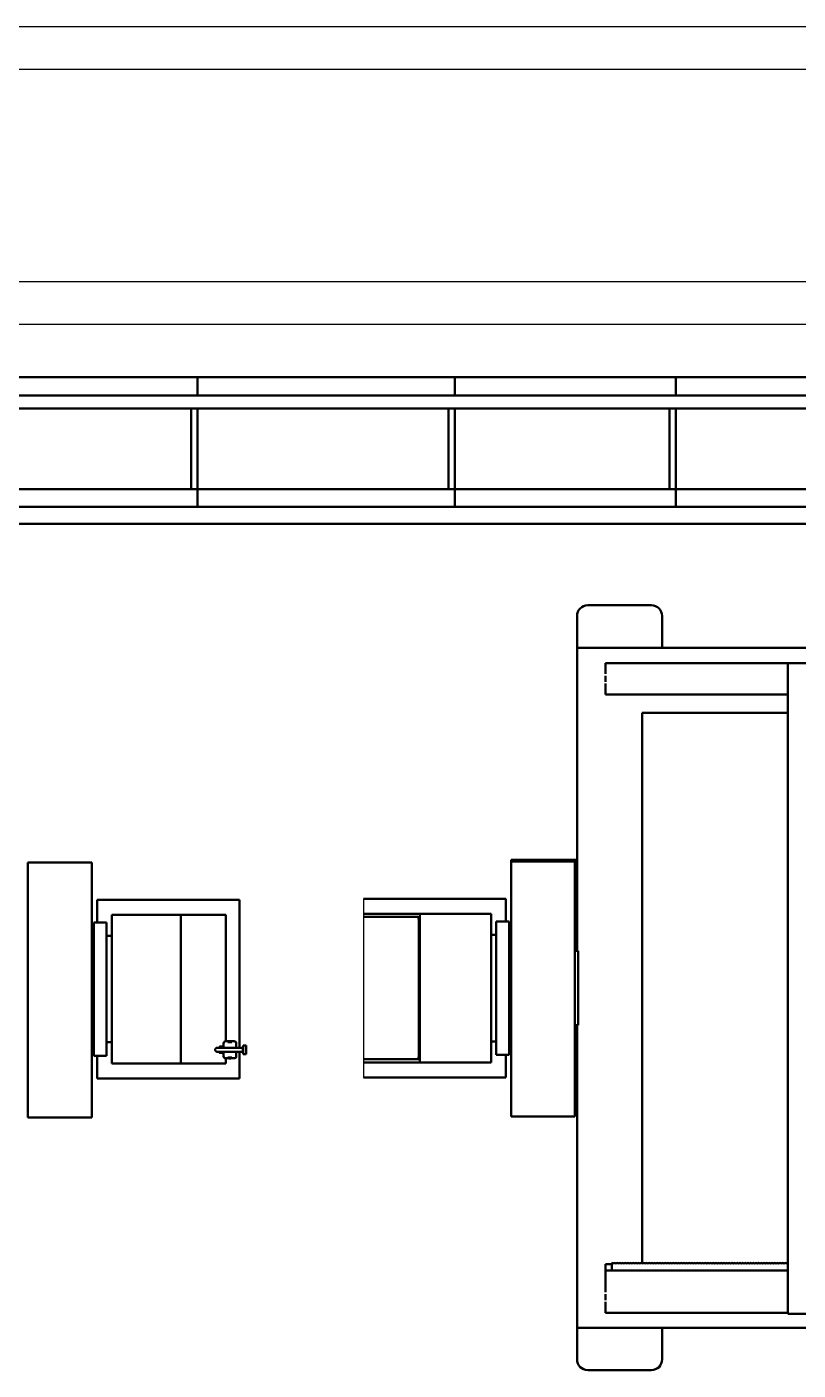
# Model space of a CAD drawing. Header units: millimetres. Extents: x 11 to 67028, y -2 to 23998.
# Drawn here: x 41204 to 44833, y 11227 to 17549 of the extents above; entities that cross this region are included whole.
import ezdxf

# ---------------------------------------------------------------- set-up
doc = ezdxf.new("R2010")
doc.units = ezdxf.units.MM

msp = doc.modelspace()

# ---------------------------------------------------------------- linework, layer by layer
at = {"color": 4}
for p, q in [((62700.7, 17548.9), (36326.2, 17548.9)), ((62700.7, 17348.9), (36326.2, 17348.9)), ((62700.7, 16348.9), (36326.2, 16348.9)), ((62700.7, 16148.9), (36326.2, 16148.9))]:
    msp.add_line(p, q, dxfattribs=at)
at = {"color": 7, "linetype": 'Continuous', "lineweight": 50}
for p, q in [((49392.9, 15899.5), (35702.3, 15899.5)), ((42007.3, 15899.5), (42007.3, 15814.5)), ((43217.9, 15900.3), (43217.9, 15815.3)), ((44257.9, 15899.5), (44257.9, 15814.5)), ((35702.3, 15814.5), (49392.9, 15814.5)), ((35702.3, 15753.5), (49392.9, 15753.5)), ((41977.3, 15373.5), (41977.3, 15753.5)), ((42007.3, 15753.5), (42007.3, 15373.5)), ((43187.9, 15374.3), (43187.9, 15754.3)), ((43217.9, 15754.3), (43217.9, 15374.3)), ((44227.9, 15373.5), (44227.9, 15753.5)), ((44257.9, 15753.5), (44257.9, 15373.5)), ((49392.9, 15372.5), (35702.3, 15372.5)), ((42007.3, 15290.5), (42007.3, 15372.5)), ((43217.9, 15291.3), (43217.9, 15373.3)), ((44257.9, 15290.5), (44257.9, 15372.5)), ((35702.3, 15290.5), (49392.9, 15290.5)), ((49392.9, 15209.3), (35702.3, 15209.3))]:
    msp.add_line(p, q, dxfattribs=at)
at = {"color": 5, "linetype": 'Continuous', "lineweight": 50}
for p, q in [((44143.1, 14826.9), (43843.1, 14826.9)), ((43793.1, 14776.9), (43793.1, 14626.9)), ((44193.1, 14626.9), (44193.1, 14776.9)), ((45582.3, 14626.9), (43793.1, 14626.9)), ((43793.1, 14626.5), (43793.1, 14620.4)), ((43793.1, 13199.9), (43793.1, 14620.4)), ((43927.1, 14503.6), (43927.1, 14553.5)), ((43927.1, 14553.5), (45582.3, 14553.5)), ((44783.9, 11491.5), (44783.9, 14553.5)), ((43927.1, 14495.3), (43927.1, 14466.5)), ((43927.1, 14406.1), (43927.1, 14458.4)), ((44783.9, 14406.1), (43927.1, 14406.1)), ((44099.1, 14320.4), (44783.9, 14320.4)), ((44099.1, 11735.1), (44099.1, 14320.4)), ((41209.5, 13615.8), (41209.5, 12415.8)), ((41209.5, 13615.8), (41509.5, 13615.8)), ((41509.5, 13615.8), (41509.5, 12415.8)), ((43483.1, 12420.4), (43483.1, 13629.4)), ((43783.1, 13629.4), (43483.1, 13629.4)), ((43783.1, 13620.3), (43483.1, 13620.3)), ((43783.1, 12420.4), (43783.1, 13629.4)), ((43783.1, 13629), (43793.1, 13629)), ((43783.1, 13626.7), (43793.1, 13626.7)), ((41534.5, 13440.3), (42204.5, 13440.3)), ((41534.5, 13334.8), (41534.5, 13440.3)), ((42204.5, 13440.3), (42204.5, 12744)), ((42788.1, 13444.9), (43458.1, 13444.9)), ((43458.1, 13444.9), (43458.1, 13339.4)), ((41603.5, 13370.3), (41603.5, 12670.3)), ((41603.5, 13370.3), (42139.9, 13370.3)), ((41928.5, 13370.3), (41928.5, 12670.3)), ((42139.9, 13370.3), (42139.9, 12774.6)), ((42788.1, 13374.9), (43389.1, 13374.9)), ((42788.1, 13359.9), (43043.4, 13359.9)), ((43047.8, 13344.9), (43047.8, 12704.9)), ((43049.7, 13344.9), (43049.7, 12704.9)), ((43052.7, 13374.9), (43052.7, 12674.9)), ((43389.1, 12674.9), (43389.1, 13374.9)), ((41509.5, 13321.3), (41519.5, 13321.3)), ((41579.5, 13334), (41519.5, 13334)), ((41519.5, 13333.3), (41519.5, 12706.6)), ((41579.5, 13334), (41579.5, 12706.6)), ((43473.1, 13338.6), (43413.1, 13338.6)), ((43413.1, 12711.2), (43413.1, 13337.9)), ((43473.1, 12711.2), (43473.1, 13337.9)), ((43473.1, 13325.9), (43483.1, 13325.9)), ((41579.5, 13270.8), (41603.5, 13270.8)), ((43389.1, 13275.4), (43413.1, 13275.4)), ((43783.1, 13199.9), (43798.1, 13199.9)), ((43798.1, 12849.9), (43798.1, 13199.9)), ((43798.1, 12849.9), (43783.1, 12849.9)), ((43793.1, 11277), (43793.1, 12849.9)), ((42139.7, 12774.6), (42154.7, 12774.6)), ((42154.7, 12775.6), (42164.7, 12775.6)), ((42154.7, 12765.9), (42154.7, 12775.6)), ((42164.7, 12775.6), (42164.7, 12765.9)), ((42164.7, 12774.6), (42179.7, 12774.6)), ((43413.1, 12774.4), (43389.1, 12774.4)), ((41519.5, 12719.3), (41509.5, 12719.3)), ((41603.5, 12769.8), (41579.5, 12769.8)), ((42108.9, 12725.3), (42102.6, 12725.3)), ((42112.7, 12749.6), (42127.7, 12749.6)), ((42127.7, 12719.6), (42112.7, 12719.6)), ((42119.7, 12744), (42220.3, 12744)), ((42220.3, 12725.3), (42119.7, 12725.3)), ((42127.7, 12749.6), (42127.7, 12744)), ((42127.7, 12725.3), (42127.7, 12719.6)), ((42129.7, 12744), (42129.7, 12764.6)), ((42129.7, 12725.3), (42129.7, 12704.6)), ((42189.7, 12764.6), (42189.7, 12744)), ((42189.7, 12725.3), (42189.7, 12704.6)), ((42204.5, 12725.3), (42204.5, 12600.3)), ((42220.3, 12744), (42220.3, 12725.3)), ((42222.3, 12714.6), (42222.3, 12754.6)), ((42222.3, 12754.6), (42236.8, 12754.6)), ((42236.8, 12714.6), (42222.3, 12714.6)), ((42236.8, 12754.6), (42236.8, 12714.6)), ((43413.1, 12711.2), (43473.1, 12711.2)), ((43458.1, 12710.4), (43458.1, 12604.9)), ((43483.1, 12723.9), (43473.1, 12723.9)), ((41519.5, 12706.6), (41579.5, 12706.6)), ((41534.5, 12600.3), (41534.5, 12705.8)), ((41603.5, 12670.3), (42139.9, 12670.3)), ((42154.7, 12694.6), (42139.7, 12694.6)), ((42139.9, 12694.6), (42139.9, 12670.3)), ((42154.7, 12693.6), (42154.7, 12703.4)), ((42164.7, 12693.6), (42154.7, 12693.6)), ((42164.7, 12703.4), (42164.7, 12693.6)), ((42179.7, 12694.6), (42164.7, 12694.6)), ((43043.4, 12689.9), (42788.1, 12689.9)), ((43389.1, 12674.9), (42788.1, 12674.9)), ((42204.5, 12600.3), (41534.5, 12600.3)), ((43458.1, 12604.9), (42788.1, 12604.9)), ((41209.5, 12415.8), (41509.5, 12415.8)), ((43783.1, 12420.4), (43483.1, 12420.4)), ((43783.1, 12426.7), (43793.1, 12426.7)), ((43927.1, 11696.1), (43927.1, 11726.1)), ((43957.6, 11726.1), (43927.1, 11726.1)), ((43956.3, 11696.1), (43927.1, 11696.1)), ((43927.1, 11593.6), (43927.1, 11696)), ((43956.3, 11696), (43927.1, 11696)), ((43956.3, 11695.9), (43956.3, 11725.9)), ((43956.3, 11695.9), (44783.9, 11695.9)), ((43957.6, 11725.9), (43960.9, 11734.9)), ((43964.3, 11734.9), (43967.5, 11725.9)), ((43970.2, 11725.9), (43973.5, 11734.9)), ((43976.8, 11734.9), (43980.1, 11725.9)), ((43982.8, 11725.9), (43986, 11734.9)), ((43989.4, 11734.9), (43992.7, 11725.9)), ((43995.3, 11725.9), (43998.6, 11734.9)), ((44002, 11734.9), (44005.2, 11725.9)), ((44007.9, 11725.9), (44011.2, 11734.9)), ((44014.5, 11734.9), (44017.8, 11725.9)), ((44020.4, 11725.9), (44023.7, 11734.9)), ((44027.1, 11734.9), (44030.4, 11725.9)), ((44033, 11725.9), (44036.3, 11734.9)), ((44039.7, 11734.9), (44042.9, 11725.9)), ((44045.6, 11725.9), (44048.9, 11734.9)), ((44052.2, 11734.9), (44055.5, 11725.9)), ((44058.1, 11725.9), (44061.4, 11734.9)), ((44064.8, 11734.9), (44068.1, 11725.9)), ((44070.7, 11725.9), (44074, 11734.9)), ((44077.4, 11734.9), (44080.6, 11725.9)), ((44083.3, 11725.9), (44086.6, 11734.9)), ((44089.9, 11734.9), (44093.2, 11725.9)), ((44095.8, 11725.9), (44099.1, 11734.9)), ((44102.5, 11734.9), (44105.8, 11725.9)), ((44108.4, 11725.9), (44111.7, 11734.9)), ((44115.1, 11734.9), (44118.3, 11725.9)), ((44121, 11725.9), (44124.3, 11734.9)), ((44127.6, 11734.9), (44130.9, 11725.9)), ((44133.5, 11725.9), (44136.8, 11734.9)), ((44140.2, 11734.9), (44143.5, 11725.9)), ((44146.1, 11725.9), (44149.4, 11734.9)), ((44152.8, 11734.9), (44156, 11725.9)), ((44158.7, 11725.9), (44162, 11734.9)), ((44165.3, 11734.9), (44168.6, 11725.9)), ((44171.2, 11725.9), (44174.5, 11734.9)), ((44177.9, 11734.9), (44181.2, 11725.9)), ((44183.8, 11725.9), (44187.1, 11734.9)), ((44190.5, 11734.9), (44193.7, 11725.9)), ((44196.4, 11725.9), (44199.6, 11734.9)), ((44203, 11734.9), (44206.3, 11725.9)), ((44208.9, 11725.9), (44212.2, 11734.9)), ((44215.6, 11734.9), (44218.9, 11725.9)), ((44221.5, 11725.9), (44224.8, 11734.9)), ((44228.2, 11734.9), (44231.4, 11725.9)), ((44234.1, 11725.9), (44237.3, 11734.9)), ((44240.7, 11734.9), (44244, 11725.9)), ((44246.6, 11725.9), (44249.9, 11734.9)), ((44253.3, 11734.9), (44256.6, 11725.9)), ((44259.2, 11725.9), (44262.5, 11734.9)), ((44265.9, 11734.9), (44269.1, 11725.9)), ((44271.8, 11725.9), (44275, 11734.9)), ((44278.4, 11734.9), (44281.7, 11725.9)), ((44284.3, 11725.9), (44287.6, 11734.9)), ((44291, 11734.9), (44294.3, 11725.9)), ((44296.9, 11725.9), (44300.2, 11734.9)), ((44303.5, 11734.9), (44306.8, 11725.9)), ((44309.5, 11725.9), (44312.7, 11734.9)), ((44316.1, 11734.9), (44319.4, 11725.9)), ((44322, 11725.9), (44325.3, 11734.9)), ((44328.7, 11734.9), (44332, 11725.9)), ((44334.6, 11725.9), (44337.9, 11734.9)), ((44341.2, 11734.9), (44344.5, 11725.9)), ((44347.2, 11725.9), (44350.4, 11734.9)), ((44353.8, 11734.9), (44357.1, 11725.9)), ((44359.7, 11725.9), (44363, 11734.9)), ((44366.4, 11734.9), (44369.7, 11725.9)), ((44372.3, 11725.9), (44375.6, 11734.9)), ((44378.9, 11734.9), (44382.2, 11725.9)), ((44384.9, 11725.9), (44388.1, 11734.9)), ((44391.5, 11734.9), (44394.8, 11725.9)), ((44397.4, 11725.9), (44400.7, 11734.9)), ((44404.1, 11734.9), (44407.4, 11725.9)), ((44410, 11725.9), (44413.3, 11734.9)), ((44416.6, 11734.9), (44419.9, 11725.9)), ((44422.6, 11725.9), (44425.8, 11734.9)), ((44429.2, 11734.9), (44432.5, 11725.9)), ((44435.1, 11725.9), (44438.4, 11734.9)), ((44441.8, 11734.9), (44445.1, 11725.9)), ((44447.7, 11725.9), (44451, 11734.9)), ((44454.3, 11734.9), (44457.6, 11725.9)), ((44460.3, 11725.9), (44463.5, 11734.9)), ((44466.9, 11734.9), (44470.2, 11725.9)), ((44472.8, 11725.9), (44476.1, 11734.9)), ((44479.5, 11734.9), (44482.7, 11725.9)), ((44485.4, 11725.9), (44488.7, 11734.9)), ((44492, 11734.9), (44495.3, 11725.9)), ((44498, 11725.9), (44501.2, 11734.9)), ((44504.6, 11734.9), (44507.9, 11725.9)), ((44510.5, 11725.9), (44513.8, 11734.9)), ((44517.2, 11734.9), (44520.4, 11725.9)), ((44523.1, 11725.9), (44526.4, 11734.9)), ((44529.7, 11734.9), (44533, 11725.9)), ((44535.7, 11725.9), (44538.9, 11734.9)), ((44542.3, 11734.9), (44545.6, 11725.9)), ((44548.2, 11725.9), (44551.5, 11734.9)), ((44554.9, 11734.9), (44558.1, 11725.9)), ((44560.8, 11725.9), (44564.1, 11734.9)), ((44567.4, 11734.9), (44570.7, 11725.9)), ((44573.4, 11725.9), (44576.6, 11734.9)), ((44580, 11734.9), (44583.3, 11725.9)), ((44585.9, 11725.9), (44589.2, 11734.9)), ((44592.6, 11734.9), (44595.8, 11725.9)), ((44598.5, 11725.9), (44601.8, 11734.9)), ((44605.1, 11734.9), (44608.4, 11725.9)), ((44611.1, 11725.9), (44614.3, 11734.9)), ((44617.7, 11734.9), (44621, 11725.9)), ((44623.6, 11725.9), (44626.9, 11734.9)), ((44630.3, 11734.9), (44633.5, 11725.9)), ((44636.2, 11725.9), (44639.5, 11734.9)), ((44642.8, 11734.9), (44646.1, 11725.9)), ((44648.7, 11725.9), (44652, 11734.9)), ((44655.4, 11734.9), (44658.7, 11725.9)), ((44661.3, 11725.9), (44664.6, 11734.9)), ((44668, 11734.9), (44671.2, 11725.9)), ((44673.9, 11725.9), (44677.2, 11734.9)), ((44680.5, 11734.9), (44683.8, 11725.9)), ((44686.4, 11725.9), (44689.7, 11734.9)), ((44693.1, 11734.9), (44696.4, 11725.9)), ((44699, 11725.9), (44702.3, 11734.9)), ((44705.7, 11734.9), (44708.9, 11725.9)), ((44711.6, 11725.9), (44714.9, 11734.9)), ((44718.2, 11734.9), (44721.5, 11725.9)), ((44724.1, 11725.9), (44727.4, 11734.9)), ((44730.8, 11734.9), (44734.1, 11725.9)), ((44736.7, 11725.9), (44740, 11734.9)), ((44743.4, 11734.9), (44746.6, 11725.9)), ((44749.3, 11725.9), (44752.6, 11734.9)), ((44755.9, 11734.9), (44759.2, 11725.9)), ((44761.8, 11725.9), (44765.1, 11734.9)), ((44768.5, 11734.9), (44771.8, 11725.9)), ((44774.4, 11725.9), (44777.7, 11734.9)), ((44781.1, 11734.9), (44783.9, 11727.1)), ((43927.1, 11585.3), (43927.1, 11556.5)), ((43927.1, 11496.1), (43927.1, 11548.5)), ((44783.9, 11496.1), (43927.1, 11496.1)), ((44783.9, 11491.5), (45047.9, 11491.5)), ((48187.1, 11426.4), (43793.1, 11426.4)), ((44193.1, 11426.4), (44193.1, 11277)), ((44143.1, 11227), (43843.1, 11227))]:
    msp.add_line(p, q, dxfattribs=at)
at = {"color": 5}
msp.add_line((42788.1, 13444.9), (42788.1, 12604.9), dxfattribs=at)
at = {"color": 5, "linetype": 'Continuous', "lineweight": 50, "flags": 128}
for points in [[(43043.4, 13359.9), (43044.1, 13359.7), (43044.8, 13359.1), (43045.4, 13358.2), (43046, 13357), (43046.5, 13355.5), (43047, 13353.7), (43047.3, 13351.7), (43047.6, 13349.5), (43047.8, 13347.2), (43047.8, 13344.9)], [(43049.7, 13344.9), (43049.7, 13347.2), (43049.5, 13349.5), (43049.3, 13351.7), (43048.9, 13353.7), (43048.4, 13355.5), (43047.9, 13357), (43047.3, 13358.2), (43046.7, 13359.1), (43046, 13359.7), (43045.3, 13359.9)], [(43047.8, 12704.9), (43047.8, 12702.5), (43047.6, 12700.2), (43047.3, 12698.1), (43047, 12696.1), (43046.5, 12694.3), (43046, 12692.7), (43045.4, 12691.5), (43044.8, 12690.6), (43044.1, 12690.1), (43043.4, 12689.9)], [(43045.3, 12689.9), (43046, 12690.1), (43046.7, 12690.6), (43047.3, 12691.5), (43047.9, 12692.7), (43048.4, 12694.3), (43048.9, 12696.1), (43049.3, 12698.1), (43049.5, 12700.2), (43049.7, 12702.5), (43049.7, 12704.9)]]:
    msp.add_lwpolyline(points, dxfattribs=at)
at = {"color": 5, "linetype": 'Continuous', "lineweight": 50}
for centre, radius, start, end in [((43843.1, 14776.9), 50, 89.99964, 179.99964), ((44143.1, 14776.9), 50, 0.00036, 90.00036), ((42139.7, 12764.6), 10, 90, 180), ((42179.7, 12764.6), 10, 0, 90), ((42139.7, 12704.6), 10, 180, 270), ((42179.7, 12704.6), 10, 270, 0), ((43843.1, 11277), 50, 180.00036, 270.00036), ((44143.1, 11277), 50, 269.99964, 359.99964)]:
    msp.add_arc(centre, radius, start, end, dxfattribs=at)
for points, knots in [([(42099.7, 12725.3), (42098.9, 12725.3), (42097.4, 12725.4), (42095.3, 12726.3), (42093.7, 12727.4), (42092.4, 12728.6), (42091.6, 12729.9), (42091, 12731.1), (42090.6, 12732.2), (42090.3, 12733.7), (42090.3, 12735.5), (42090.7, 12737.5), (42091.5, 12739.3), (42092.7, 12741), (42094.5, 12742.6), (42096.9, 12743.8), (42098.7, 12743.9), (42099.7, 12744)], [0, 0, 0, 0, 0.081863, 0.15632, 0.223358, 0.282965, 0.335129, 0.379845, 0.417108, 0.450692, 0.540164, 0.596959, 0.661708, 0.734401, 0.815024, 0.903563, 1, 1, 1, 1]), ([(42099.7, 12744), (42099.8, 12744), (42099.8, 12744), (42100.7, 12744), (42102.2, 12744), (42104.5, 12744), (42107.4, 12744), (42111, 12744), (42115.2, 12744), (42118.2, 12744), (42119.7, 12744)], [0, 0, 0, 0, 0.0982, 0.211302, 0.32965, 0.453241, 0.582074, 0.716146, 0.855456, 1, 1, 1, 1]), ([(42119.7, 12725.3), (42118.7, 12725.3), (42116.9, 12725.3), (42114.5, 12725.3), (42112.8, 12725.3), (42111.5, 12725.3), (42110.3, 12725.3), (42108.9, 12725.3), (42107.1, 12725.3), (42105.1, 12725.3), (42103.3, 12725.3), (42101.8, 12725.3), (42100.6, 12725.3), (42099.8, 12725.3), (42099.8, 12725.3), (42099.7, 12725.3)], [0, 0, 0, 0, 0.096851, 0.173685, 0.230481, 0.267305, 0.304373, 0.357355, 0.42624, 0.51102, 0.611679, 0.697637, 0.792528, 0.896349, 1, 1, 1, 1]), ([(42109.7, 12744), (42109.7, 12744.2), (42109.7, 12745), (42109.7, 12745.8), (42109.7, 12746.5), (42109.7, 12746.6), (42109.7, 12746.6)], [0, 0, 0, 0, 0.133538, 0.435871, 0.726138, 1, 1, 1, 1]), ([(42109.7, 12722.6), (42109.7, 12722.7), (42109.7, 12722.8), (42109.7, 12723.4), (42109.7, 12724.3), (42109.7, 12725), (42109.7, 12725.3)], [0, 0, 0, 0, 0.273862, 0.564129, 0.866462, 1, 1, 1, 1])]:
    msp.add_open_spline(points, degree=3, knots=knots, dxfattribs=at)
for points in [[(42109.7, 12746.6), (42109.8, 12747), (42109.9, 12747.8), (42110.6, 12748.8), (42111.6, 12749.5), (42112.4, 12749.6), (42112.7, 12749.6)], [(42112.7, 12719.6), (42112.4, 12719.7), (42111.6, 12719.8), (42110.6, 12720.5), (42109.9, 12721.5), (42109.8, 12722.2), (42109.7, 12722.6)]]:
    msp.add_open_spline(points, degree=3, dxfattribs=at)

doc.saveas('drawing.dxf')
